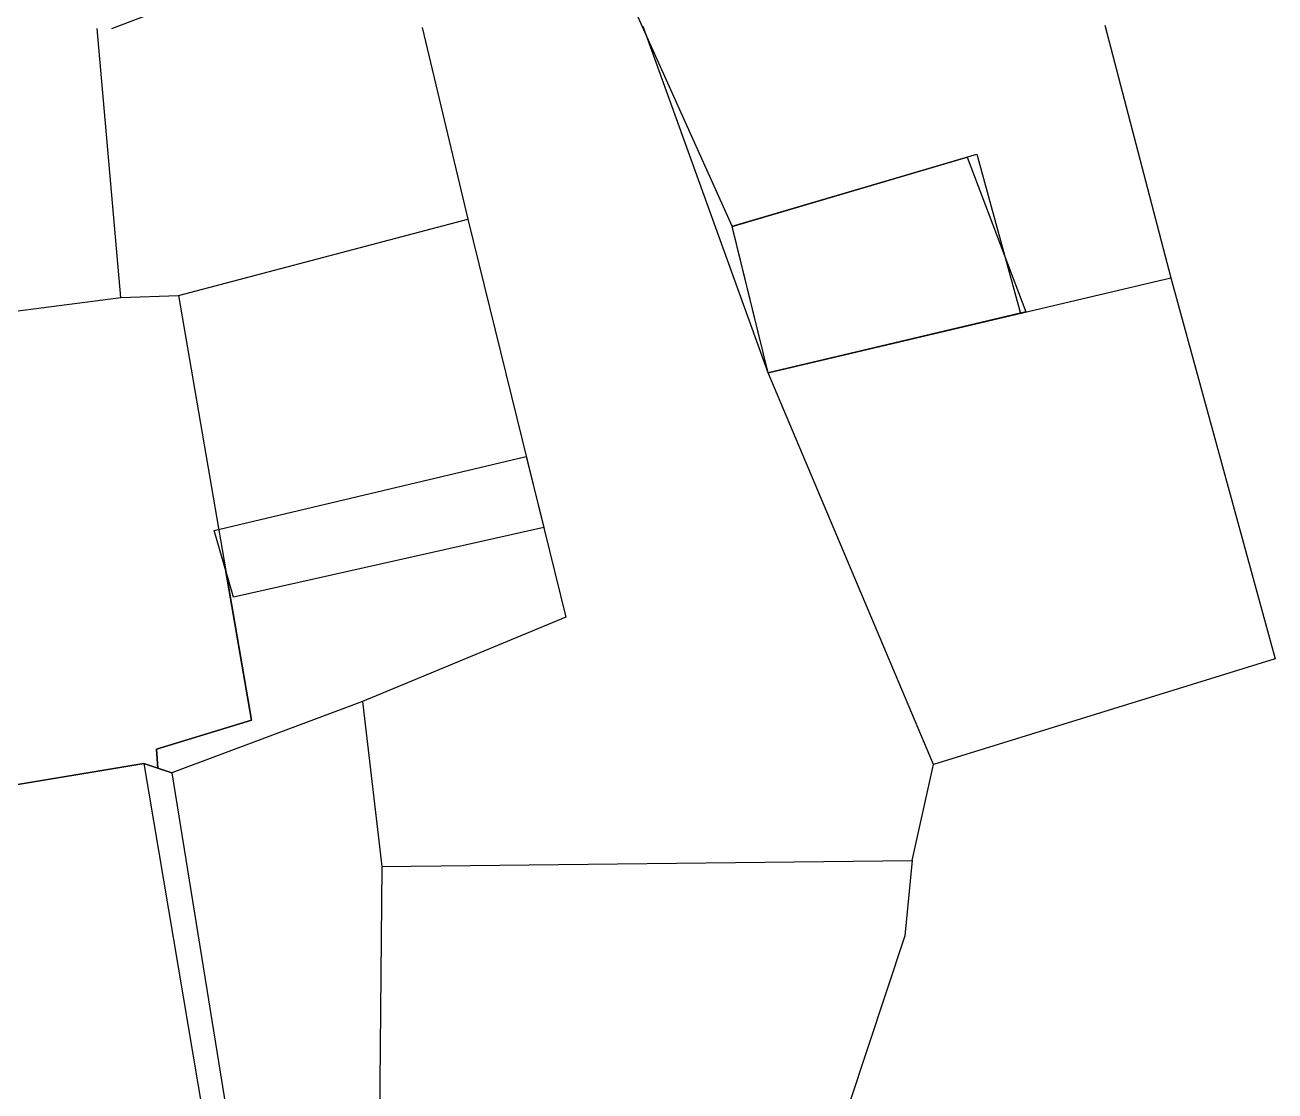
# Model space of a CAD drawing. Header units: millimetres. Extents: x 605783 to 626520, y 1302882 to 1324778.
# Drawn here: x 625852.2 to 626337.5, y 1323691.3 to 1324105.3 of the extents above; entities that cross this region are included whole.
import ezdxf

# ---------------------------------------------------------------- set-up
doc = ezdxf.new("R2010")
doc.units = ezdxf.units.MM
for name, color, linetype in [('-2', 1, 'Continuous'), ('2', 7, 'Continuous'), ('CVL_CUADCON_LIN', 8, 'Continuous'), ('CVL_CUADCON_TIT', 1, 'Continuous')]:
    doc.layers.add(name, color=color, linetype=linetype)

msp = doc.modelspace()

# ---------------------------------------------------------------- linework, layer by layer
at = {"layer": '-2', "color": 1, "linetype": 'Continuous'}
msp.add_line((625885.91079, 1324103.91694), (625999.88279, 1324147.43694), dxfattribs=at)
at = {"layer": '2', "color": 1, "linetype": 'Continuous'}
for p, q in [((625889.39179, 1323999.38293), (625880.17779, 1324103.89393)), ((626006.35179, 1324104.33293), (626024.12779, 1324029.90693)), ((626140.74679, 1323970.15593), (626092.16779, 1324104.63093)), ((626271.37579, 1324105.25493), (626297.10179, 1324007.12693)), ((625911.73479, 1324000.23893), (626024.12779, 1324029.90693)), ((626024.12779, 1324029.90693), (626062.18679, 1323875.23393)), ((626140.74679, 1323970.15593), (626297.10179, 1324007.12693)), ((626297.10179, 1324007.12693), (626337.48879, 1323859.04093)), ((625826.38579, 1323991.19993), (625889.39179, 1323999.38293)), ((625889.39179, 1323999.38293), (625911.73479, 1324000.23893)), ((625911.73479, 1324000.23893), (625940.07979, 1323835.22393)), ((626204.96879, 1323818.08793), (626140.74679, 1323970.15593)), ((626062.18679, 1323875.23393), (625983.28079, 1323842.53293)), ((626337.48879, 1323859.04093), (626204.96879, 1323818.08793)), ((625983.28079, 1323842.53293), (625909.22979, 1323814.87493)), ((625983.28079, 1323842.53293), (625990.72279, 1323778.48493)), ((625940.07979, 1323835.22393), (625903.19979, 1323824.05993)), ((625903.19979, 1323824.05993), (625903.78379, 1323816.69193)), ((625898.33979, 1323818.50793), (625786.52679, 1323799.75593)), ((625898.33979, 1323818.50793), (625921.29279, 1323682.48193)), ((625909.22979, 1323814.87493), (625898.33979, 1323818.50793)), ((625909.22979, 1323814.87493), (625930.19379, 1323684.95793)), ((626196.59779, 1323780.81793), (626204.96879, 1323818.08793)), ((625990.72279, 1323778.48493), (626196.59779, 1323780.81793)), ((626196.59779, 1323780.81793), (626193.82179, 1323751.57693)), ((625990.72279, 1323778.48493), (625989.07479, 1323590.53993)), ((626193.82179, 1323751.57693), (626172.09079, 1323685.93593))]:
    msp.add_line(p, q, dxfattribs=at)
at = {"layer": 'CVL_CUADCON_LIN', "color": 1, "ltscale": 0.5, "flags": 128}
for points in [[(626126.74679, 1324027.15593), (626063.43789, 1324167.94736)], [(626126.76924, 1324027.06453), (626217.92245, 1324053.93073)], [(626046.80642, 1323937.74024), (626053.60409, 1323910.11427)]]:
    msp.add_lwpolyline(points, dxfattribs=at)
for points in [[(626126.74679, 1324027.15593), (626221.74679, 1324055.15593), (626238.74679, 1323993.15593), (626140.74679, 1323970.15593)], [(626140.74679, 1323970.15593), (626126.76924, 1324027.06453), (626217.92245, 1324053.93073), (626240.78811, 1323993.81125)], [(626126.76924, 1324027.06453), (626217.92245, 1324053.93073), (626240.78811, 1323993.81125), (626140.74679, 1323970.15593)], [(626046.80642, 1323937.74024), (626053.60409, 1323910.11427), (625933.11892, 1323882.99282), (625925.6814, 1323908.94822)]]:
    msp.add_lwpolyline(points, close=True, dxfattribs=at)
at = {"layer": 'CVL_CUADCON_TIT', "color": 1, "lineweight": 30, "ltscale": 0.5}
for p, q in [((625925.6814, 1323908.94822), (626046.80642, 1323937.74024)), ((626046.80642, 1323937.74024), (626053.60409, 1323910.11427)), ((625930.01193, 1323893.83556), (625925.6814, 1323908.94822)), ((626053.60409, 1323910.11427), (625933.11892, 1323882.99282)), ((625940.07979, 1323835.22393), (625930.01193, 1323893.83556)), ((625933.11892, 1323882.99282), (625930.01193, 1323893.83556)), ((625930.01193, 1323893.83556), (625940.07979, 1323835.22393)), ((625903.19979, 1323824.05993), (625940.07979, 1323835.22393)), ((625940.07979, 1323835.22393), (625903.19979, 1323824.05993)), ((625903.7838, 1323816.69176), (625903.19979, 1323824.05993)), ((625903.19979, 1323824.05993), (625903.7838, 1323816.69176)), ((625807.8521, 1323803.33237), (625898.33979, 1323818.50793)), ((625898.33979, 1323818.50793), (625903.7838, 1323816.69176)), ((625903.7838, 1323816.69176), (625909.22979, 1323814.87493)), ((625909.22979, 1323814.87493), (625930.19379, 1323684.95793))]:
    msp.add_line(p, q, dxfattribs=at)

doc.saveas('drawing.dxf')
